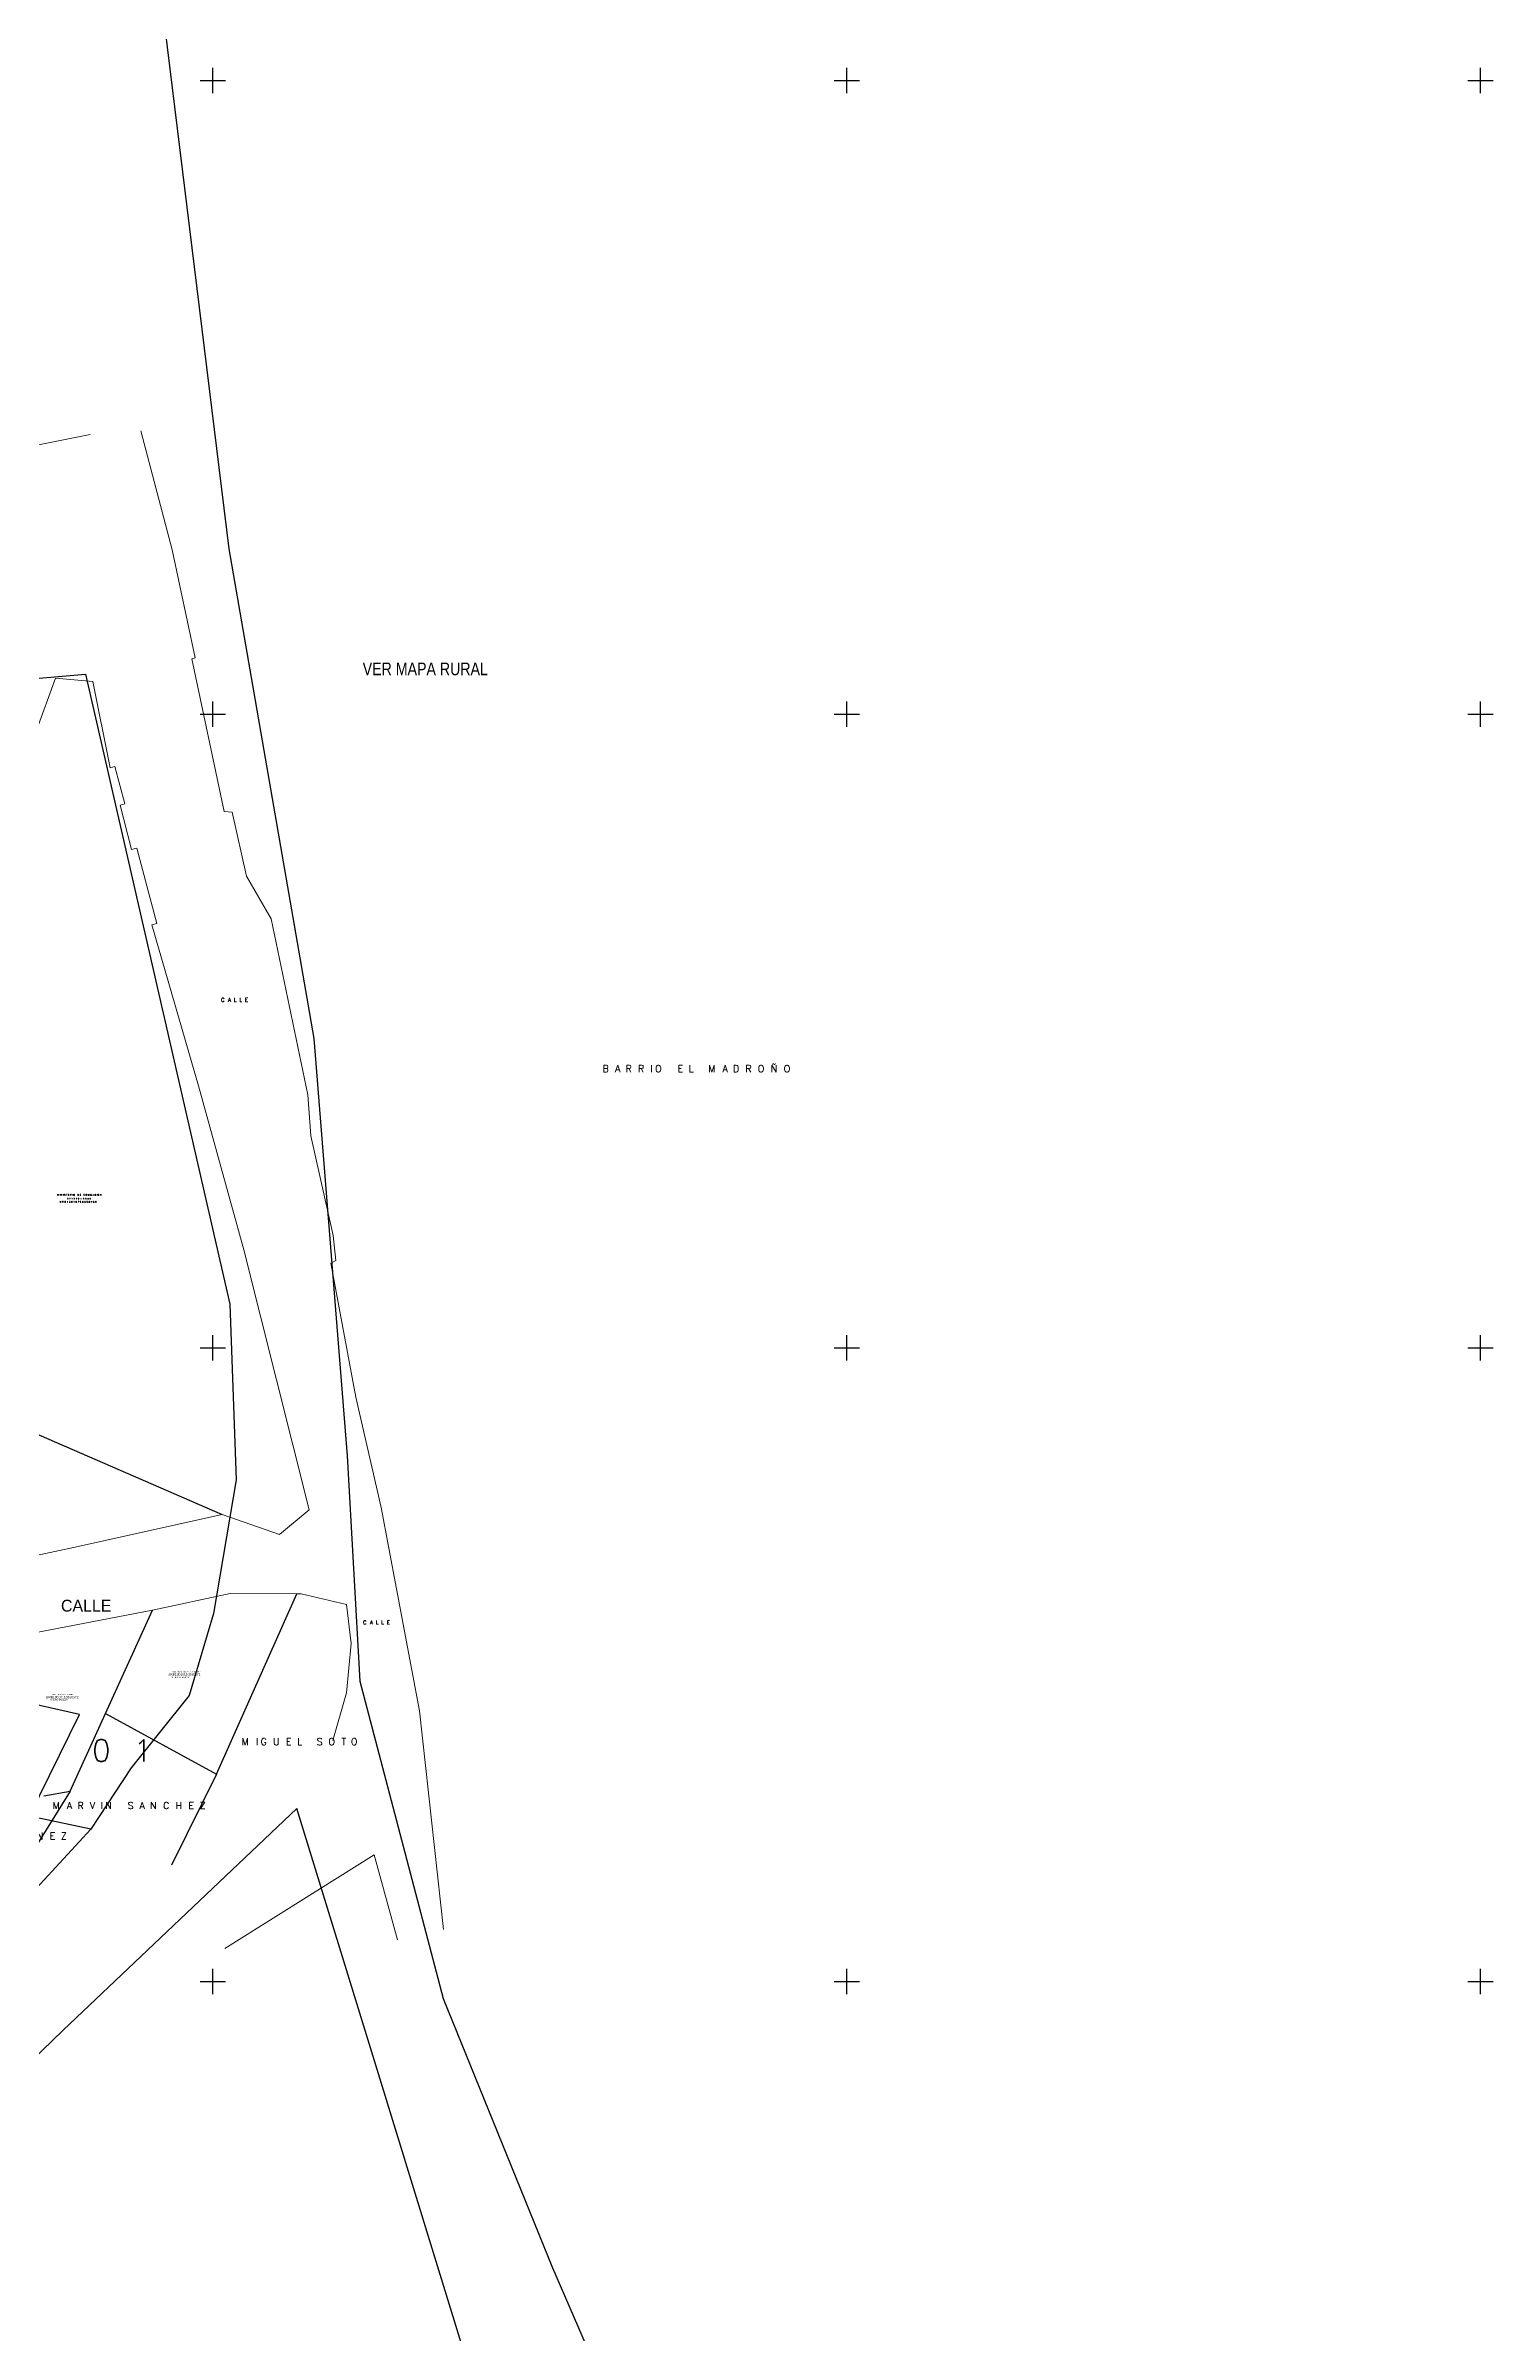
# Model space of a CAD drawing. Header units: metres. Extents: x 615331 to 657292, y 1301217 to 1321009.
# Drawn here: x 629696 to 629924.4, y 1318938.8 to 1319299.9 of the extents above; entities that cross this region are included whole.
import ezdxf
from ezdxf.enums import TextEntityAlignment as Align

# ---------------------------------------------------------------- set-up
doc = ezdxf.new("R2010")
doc.units = ezdxf.units.M
for name, color, linetype, lineweight in [('101', 3, 'Continuous', 0), ('1ER CEDULA', 7, 'Continuous', 0), ('1ER PROPIETARIO', 150, 'Continuous', 0), ('486', 7, 'Continuous', 0), ('4861', 7, 'Continuous', 0), ('CALLES', 7, 'Continuous', 0), ('COLINDANCIAS', 7, 'Continuous', 0), ('NumMZLote', 172, 'Continuous', 0)]:
    doc.layers.add(name, color=color, linetype=linetype, lineweight=lineweight)
for name, color, linetype in [('2', 1, 'Continuous'), ('42', 7, 'Continuous'), ('5', 7, 'Continuous'), ('7', 7, 'Continuous')]:
    doc.layers.add(name, color=color, linetype=linetype)
doc.styles.get("Standard").update_dxf_attribs({"font": 'arial.ttf'})
doc.styles.add('Style-ENGINEERING', font='ENGINEERING.shx')
doc.styles.add('Style-Txt', font='txt_____.ttf')

# ---------------------------------------------------------------- blocks, each defined once
blk = doc.blocks.new('COORD')
at = {"layer": '42', "color": 2, "linetype": 'Continuous'}
for p, q in [((-2, 0), (2, 0)), ((0, -2), (0, 2))]:
    blk.add_line(p, q, dxfattribs=at)

msp = doc.modelspace()

# ---------------------------------------------------------------- linework, layer by layer
at = {"layer": '2', "color": 1, "linetype": 'Continuous'}
msp.add_line((629659.87723, 1318971.55408), (629703.11723, 1319018.52008), dxfattribs=at)
for points in [[(629712.07923, 1319325.03908), (629724.92523, 1319220.55908), (629738.30923, 1319143.27408), (629743.57423, 1319077.43708), (629745.56923, 1319041.85008), (629758.72723, 1318991.76108), (629775.95823, 1318949.29408), (629790.15023, 1318916.48708), (629812.72423, 1318882.14608), (629833.02423, 1318859.24508), (629859.93123, 1318837.60608)], [(629673.45823, 1319320.76708), (629693.14623, 1319200.01108), (629702.29323, 1319200.76208), (629725.05323, 1319101.35208), (629726.04023, 1319073.64608), (629722.46123, 1319052.55508), (629718.63723, 1319039.59708), (629709.47823, 1319028.17108), (629703.11723, 1319018.52008)], [(629703.11723, 1319018.52008), (629693.46523, 1319020.56608), (629701.35723, 1319036.56908), (629681.03823, 1319041.17008), (629673.39123, 1319017.28708), (629645.65123, 1318973.09708), (629659.87723, 1318971.55408)], [(629762.98423, 1318932.78908), (629748.29923, 1318980.59108), (629735.64023, 1319021.78308), (629698.76423, 1318986.75408), (629658.83623, 1318948.17208), (629634.66123, 1318910.83908)]]:
    msp.add_lwpolyline(points, dxfattribs=at)
at = {"layer": '486', "color": 7, "linetype": 'Continuous', "lineweight": -3}
for points in [[(629686.41356, 1319084.42041), (629723.82423, 1319068.13908)], [(629705.42922, 1319036.72966), (629722.97823, 1319027.19608), (629735.61824, 1319055.6477)], [(629705.42922, 1319036.72966), (629712.86723, 1319053.06608)], [(629699.8559, 1319024.48873), (629705.42922, 1319036.72966)], [(629695.72074, 1319023.75353), (629699.8559, 1319024.48873)]]:
    msp.add_lwpolyline(points, dxfattribs=at)
at = {"layer": '4861', "color": 21, "linetype": 'Continuous', "lineweight": 13}
for points in [[(629691.36923, 1319183.09908), (629697.58223, 1319200.15908)], [(629697.58223, 1319200.15908), (629703.43523, 1319199.59208), (629706.16423, 1319185.97608)], [(629723.82423, 1319068.13908), (629732.88823, 1319064.98508), (629737.57723, 1319068.88708), (629727.24623, 1319109.91608), (629720.13223, 1319135.82408), (629712.76923, 1319161.21308), (629713.54223, 1319161.42908), (629710.36523, 1319173.29808), (629709.56323, 1319173.09508), (629707.73323, 1319180.10008), (629708.50923, 1319180.30708), (629706.92023, 1319186.22208), (629706.16423, 1319185.97608)], [(629670.42223, 1319056.53608), (629700.38823, 1319062.95608), (629723.82423, 1319068.13908)], [(629712.86723, 1319053.06608), (629725.10323, 1319055.67208), (629735.61824, 1319055.6477)], [(629689.60823, 1319048.61308), (629712.86723, 1319053.06608)]]:
    msp.add_lwpolyline(points, dxfattribs=at)
at = {"layer": 'CALLES', "color": 21, "linetype": 'Continuous', "lineweight": 13}
for points in [[(629686.89323, 1319235.41408), (629703.02123, 1319238.61508)], [(629710.99323, 1319239.19808), (629715.98123, 1319220.37608), (629719.58323, 1319203.35008), (629719.04823, 1319203.20008), (629724.15423, 1319179.07808), (629725.43823, 1319179.01208), (629727.67823, 1319168.91808), (629731.58523, 1319162.18008), (629737.38623, 1319134.38608), (629737.82523, 1319127.91708), (629741.35023, 1319112.18008), (629741.78023, 1319108.22108), (629740.98923, 1319107.80608), (629744.93723, 1319086.66708), (629748.94623, 1319069.26608)], [(629748.94623, 1319069.26608), (629754.98423, 1319037.17308)], [(629735.61824, 1319055.6477), (629736.31823, 1319055.64608)], [(629736.31823, 1319055.64608), (629743.48123, 1319053.96308), (629744.20023, 1319047.78108), (629743.48823, 1319039.99608), (629741.28623, 1319032.51308)], [(629754.98423, 1319037.17308), (629758.78823, 1319002.67208)], [(629751.49923, 1319001.05708), (629747.82223, 1319014.43708), (629724.26023, 1318999.68108)]]:
    msp.add_lwpolyline(points, dxfattribs=at)
at = {"layer": 'COLINDANCIAS', "color": 7, "linetype": 'Continuous', "lineweight": -3}
for points in [[(629722.97823, 1319027.19608), (629715.85323, 1319012.80108)], [(629699.8559, 1319024.48873), (629684.01123, 1318998.95708)]]:
    msp.add_lwpolyline(points, dxfattribs=at)

# ---------------------------------------------------------------- block references
at = {"layer": '5', "color": 2, "linetype": 'Continuous'}
for p in [(629722.37823, 1319294.45108), (629822.37823, 1319294.45108), (629922.37823, 1319294.45108), (629722.37823, 1319194.45108), (629822.37823, 1319194.45108), (629922.37823, 1319194.45108), (629722.37823, 1319094.45108), (629822.37823, 1319094.45108), (629922.37823, 1319094.45108), (629722.37823, 1318994.45108), (629822.37823, 1318994.45108), (629922.37823, 1318994.45108)]:
    msp.add_blockref('COORD', p, dxfattribs=at)

# ---------------------------------------------------------------- texts
at = {"layer": '101', "color": 6, "linetype": 'Continuous', "lineweight": 13, "style": 'Style-ENGINEERING'}
for s, p in [('URB13010110260571', (629715.2938, 1319042.74462)), ('URB13010110260572', (629696.05232, 1319039.13684))]:
    msp.add_text(s, height=0.375, dxfattribs=at).set_placement(p)
at = {"layer": '101', "linetype": 'Continuous', "lineweight": -3, "insert": (629701.22077, 1319117.48089), "char_height": 0.2, "attachment_point": 5, "line_spacing_factor": 1.1, "style": 'Style-Txt'}
msp.add_mtext('\\T2.010943;URB13010750550459', dxfattribs=at)
at = {"layer": '1ER CEDULA', "color": 3, "linetype": 'Continuous', "lineweight": 13, "style": 'Style-ENGINEERING'}
for s, p in [('201-071162-0001W', (629715.72826, 1319042.33571)), ('201-200445-0002X', (629696.71966, 1319038.77699))]:
    msp.add_text(s, height=0.24, dxfattribs=at).set_placement(p)
at = {"layer": '1ER CEDULA', "color": 140, "linetype": 'Continuous', "lineweight": -3, "insert": (629701.34527, 1319118.00195), "char_height": 0.2, "attachment_point": 5, "line_spacing_factor": 1.1, "style": 'Style-Txt'}
msp.add_mtext('\\T2.010943;271279-9555', dxfattribs=at)
at = {"layer": '1ER PROPIETARIO', "color": 140, "linetype": 'Continuous', "lineweight": -3, "attachment_point": 5}
for s, insert, char_height, line_spacing_factor, style in [('\\T2.010943;MINISTERIO DE EDUCACION', (629701.43102, 1319118.58556), 0.2, 1.1, 'Style-Txt'), ('\\H0.163840;FAUSTINO ALVARADO OBANDO', (629698.70972, 1319039.74866), 0.16384, 0.75, 'Style-ENGINEERING'), ('\\H0.163840;MARIA ERNESTINA MERCADO BRIZUELA', (629718.18476, 1319043.33041), 0.16384, 0.75, 'Style-ENGINEERING')]:
    msp.add_mtext(s, dxfattribs=dict(at, insert=insert, char_height=char_height, line_spacing_factor=line_spacing_factor, style=style))
at = {"layer": '7', "color": 7, "linetype": 'Continuous', "width": 0.8}
msp.add_text('VER MAPA RURAL', height=2, dxfattribs=at).set_placement((629755.89723, 1319201.59508), align=Align.MIDDLE)
at = {"layer": 'CALLES', "color": 7, "linetype": 'Continuous', "lineweight": -3, "style": 'Style-ENGINEERING'}
msp.add_text('CALLE', height=1.875, dxfattribs=at).set_placement((629698.42263, 1319052.83406))
at = {"layer": 'CALLES', "color": 140, "linetype": 'Continuous', "lineweight": -3, "char_height": 0.5971968, "attachment_point": 5, "line_spacing_factor": 1.1, "style": 'Style-Txt'}
for insert in [(629726.05415, 1319149.37265), (629748.44243, 1319051.12761)]:
    msp.add_mtext('\\T2.010943;CALLE', dxfattribs=dict(at, insert=insert))
at = {"layer": 'COLINDANCIAS', "color": 6, "lineweight": 40, "char_height": 1.08, "attachment_point": 5, "line_spacing_factor": 1.1, "style": 'Style-Txt'}
for s, insert in [('\\T2.010943;BARRIO EL MADROÑO', (629799.18751, 1319138.50248)), ('\\T2.010943;MIGUEL SOTO', (629736.5743, 1319032.30053)), ('\\T2.010943;MARVIN SANCHEZ', (629709.64847, 1319022.22563)), ('\\T2.010943;ROSA MARTINEZ ', (629688.87457, 1319017.41108))]:
    msp.add_mtext(s, dxfattribs=dict(at, insert=insert))
at = {"layer": 'NumMZLote', "linetype": 'Continuous', "lineweight": -3, "insert": (629709.85738, 1319030.91583), "char_height": 3.456, "attachment_point": 5, "line_spacing_factor": 1.1, "style": 'Style-Txt'}
msp.add_mtext('\\T2.213131;01', dxfattribs=at)

doc.saveas('drawing.dxf')
